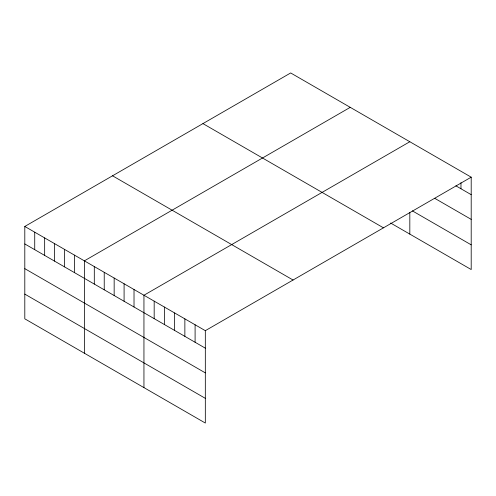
<?xml version="1.0" encoding="UTF-8"?>
<svg xmlns="http://www.w3.org/2000/svg" width="496" height="496" viewBox="0 0 496 496"><rect width="100%" height="100%" fill="white"/><g stroke="black" fill="none" stroke-linecap="round" stroke-linejoin="round"><path stroke-width="0.74" d="M24.8 226.455L205.325 330.677L205.325 423.045L24.8 318.823L24.8 226.455L290.675 72.955L471.2 177.177L471.2 269.545L390.625 223.026M350.25 107.347L84.376 260.846L84.376 353.214M409.82 141.744L143.945 295.244L143.945 387.612M205.325 330.677L471.2 177.177M455.855 185.808L471.2 194.668M434.756 198.338L471.2 219.375M412.381 210.874L471.2 244.838M202.938 123.609L383.464 227.831M112.536 175.801L293.062 280.023M24.8 243.945L205.325 348.167M24.8 268.652L205.325 372.88M24.8 294.109L205.325 398.338M460.97 182.677L460.97 188.759M409.82 212.486L409.82 234.112M195.095 324.775L195.095 342.259M184.865 318.866L184.865 336.356M174.635 312.964L174.635 330.448M164.405 307.055L164.405 324.545M154.175 301.146L154.175 318.637M134.019 289.509L134.019 306.999M124.087 283.78L124.087 301.264M114.161 278.045L114.161 295.535M104.228 272.316L104.228 289.8M94.302 266.581L94.302 284.072M74.443 255.118L74.443 272.602M64.517 249.383L64.517 266.873M54.585 243.654L54.585 261.138M44.659 237.919L44.659 255.409M34.726 232.19L34.726 249.674"/></g></svg>
